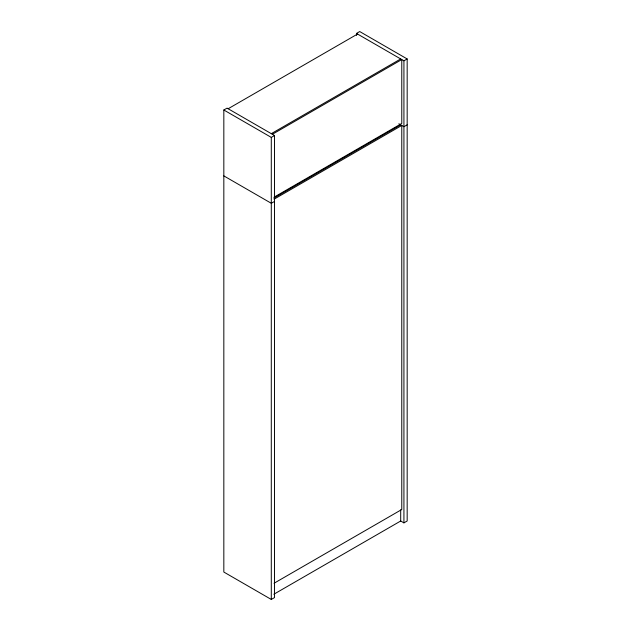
<?xml version="1.0" encoding="UTF-8"?>
<svg xmlns="http://www.w3.org/2000/svg" width="631" height="631" viewBox="0 0 631 631"><rect width="100%" height="100%" fill="white"/><g stroke="black" fill="none" stroke-linecap="round" stroke-linejoin="round"><path stroke-width="0.95" d="M223.831 109.999L227.073 108.13L274.524 135.523L274.524 597.581L271.291 599.45L223.831 572.049L223.831 109.999L271.291 137.392L274.524 135.523M356.476 35.383L356.476 33.419L359.709 31.55L407.169 58.951L407.169 521.001L403.927 522.87L400.543 520.914M228.146 108.753L357.556 34.042M271.291 133.662L400.693 58.951M272.371 134.285L401.773 59.566L401.773 123.447L274.067 197.172M356.476 33.419L403.927 60.813L407.169 58.951M273.846 198.079L400.693 124.843M274.067 199.191L401.773 125.466L401.773 509.509L274.067 583.241M274.524 201.415L271.291 203.285L223.831 175.891M407.169 124.843L403.927 126.705L398.847 123.771M273.846 594.236L400.693 521.001L400.693 509.816M403.927 60.813L403.927 522.87M271.291 137.392L271.291 599.45"/></g></svg>
